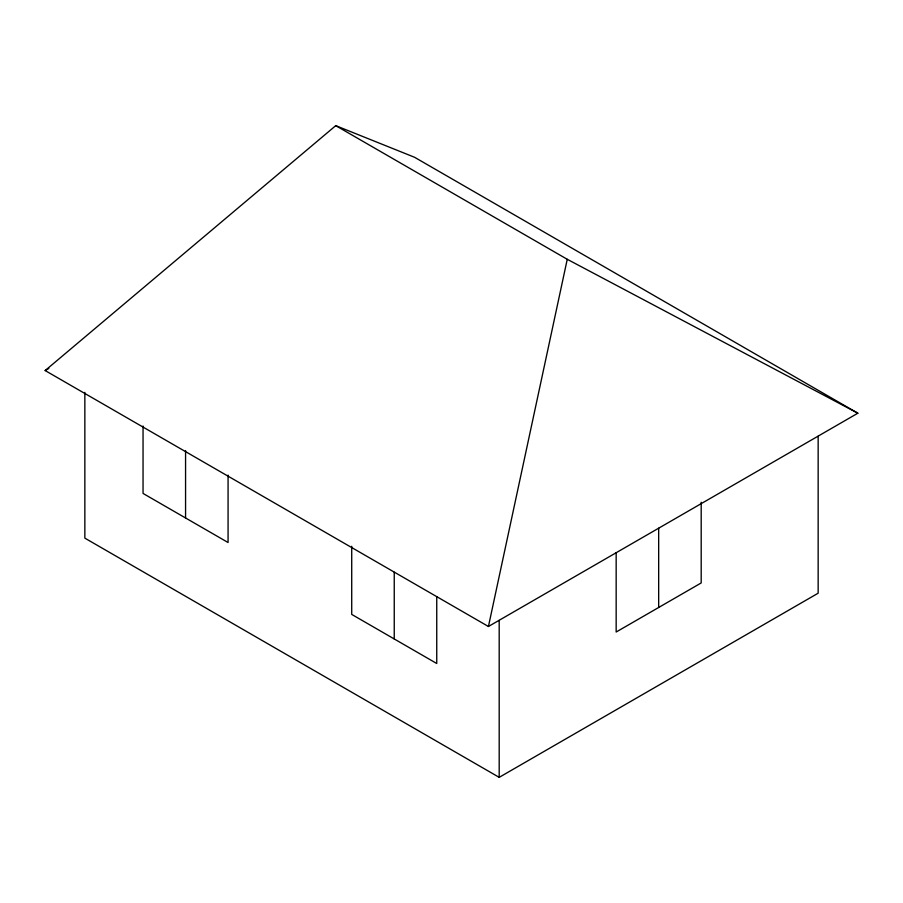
<?xml version="1.0" encoding="UTF-8"?>
<svg xmlns="http://www.w3.org/2000/svg" width="903" height="903" viewBox="0 0 903 903"><rect width="100%" height="100%" fill="white"/><g stroke="black" fill="none" stroke-linecap="round" stroke-linejoin="round"><path stroke-width="1.35" d="M488.433 626.49L567.253 259.296L335.747 125.652L45.15 370.557L488.433 626.49L857.85 413.202L414.567 157.28L335.747 125.652M45.15 370.557L48.807 368.447M84.848 392.376L84.848 538.132L499.19 777.348L818.152 593.203L818.152 436.239M567.253 259.296L857.85 413.202M701.191 502.249L701.191 582.943L616.162 632.021L616.162 552.726M658.671 528.187L658.671 607.482M499.19 620.384L499.19 777.348M436.747 596.725L436.747 663.502L351.719 614.412L351.719 546.247M394.239 572.186L394.239 638.963M228.075 475.125L228.075 542.511L143.046 493.433L143.046 426.035M185.566 450.574L185.566 517.972"/></g></svg>
